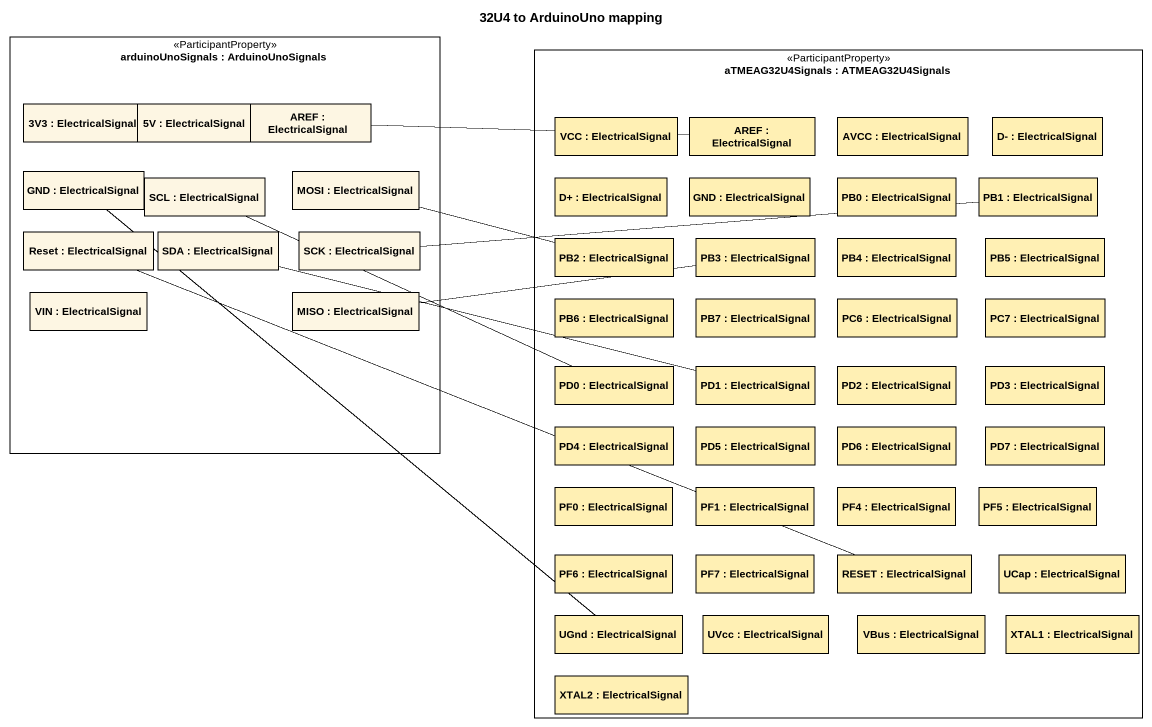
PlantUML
@startuml
title 32U4 to ArduinoUno mapping
rectangle "arduinoUnoSignals : ArduinoUnoSignals" as arduinoUnoSignals <<ParticipantProperty>> {
  rectangle "3V3 : ElectricalSignal" as p3V3
  rectangle "5V : ElectricalSignal" as p5V
  rectangle "AREF : ElectricalSignal" as AREF
  rectangle "GND : ElectricalSignal" as GND
  rectangle "SCL : ElectricalSignal" as SCL
  rectangle "MOSI : ElectricalSignal" as MOSI
  rectangle "Reset : ElectricalSignal" as Reset
  rectangle "SDA : ElectricalSignal" as SDA
  rectangle "SCK : ElectricalSignal" as SCK
  rectangle "VIN : ElectricalSignal" as VIN
  rectangle "MISO : ElectricalSignal" as MISO
}
rectangle "aTMEAG32U4Signals : ATMEAG32U4Signals" as aTMEAG32U4Signals <<ParticipantProperty>> {
  rectangle "VCC : ElectricalSignal" as VCC #FFF0B4
  rectangle "AREF : ElectricalSignal" as AREF_2 #FFF0B4
  rectangle "AVCC : ElectricalSignal" as AVCC #FFF0B4
  rectangle "D- : ElectricalSignal" as D #FFF0B4
  rectangle "D+ : ElectricalSignal" as D_2 #FFF0B4
  rectangle "GND : ElectricalSignal" as GND_2 #FFF0B4
  rectangle "PB0 : ElectricalSignal" as PB0 #FFF0B4
  rectangle "PB1 : ElectricalSignal" as PB1 #FFF0B4
  rectangle "PB2 : ElectricalSignal" as PB2 #FFF0B4
  rectangle "PB3 : ElectricalSignal" as PB3 #FFF0B4
  rectangle "PB4 : ElectricalSignal" as PB4 #FFF0B4
  rectangle "PB5 : ElectricalSignal" as PB5 #FFF0B4
  rectangle "PB6 : ElectricalSignal" as PB6 #FFF0B4
  rectangle "PB7 : ElectricalSignal" as PB7 #FFF0B4
  rectangle "PC6 : ElectricalSignal" as PC6 #FFF0B4
  rectangle "PC7 : ElectricalSignal" as PC7 #FFF0B4
  rectangle "PD0 : ElectricalSignal" as PD0 #FFF0B4
  rectangle "PD1 : ElectricalSignal" as PD1 #FFF0B4
  rectangle "PD2 : ElectricalSignal" as PD2 #FFF0B4
  rectangle "PD3 : ElectricalSignal" as PD3 #FFF0B4
  rectangle "PD4 : ElectricalSignal" as PD4 #FFF0B4
  rectangle "PD5 : ElectricalSignal" as PD5 #FFF0B4
  rectangle "PD6 : ElectricalSignal" as PD6 #FFF0B4
  rectangle "PD7 : ElectricalSignal" as PD7 #FFF0B4
  rectangle "PF0 : ElectricalSignal" as PF0 #FFF0B4
  rectangle "PF1 : ElectricalSignal" as PF1 #FFF0B4
  rectangle "PF4 : ElectricalSignal" as PF4 #FFF0B4
  rectangle "PF5 : ElectricalSignal" as PF5 #FFF0B4
  rectangle "PF6 : ElectricalSignal" as PF6 #FFF0B4
  rectangle "PF7 : ElectricalSignal" as PF7 #FFF0B4
  rectangle "RESET : ElectricalSignal" as RESET #FFF0B4
  rectangle "UCap : ElectricalSignal" as UCap #FFF0B4
  rectangle "UGnd : ElectricalSignal" as UGnd #FFF0B4
  rectangle "UVcc : ElectricalSignal" as UVcc #FFF0B4
  rectangle "VBus : ElectricalSignal" as VBus #FFF0B4
  rectangle "XTAL1 : ElectricalSignal" as XTAL1 #FFF0B4
  rectangle "XTAL2 : ElectricalSignal" as XTAL2 #FFF0B4
}
AREF -right- AREF_2
GND -- UGnd
SCL -right- PD0
MOSI -right- PB2
Reset -right- RESET
SDA -right- PD1
SCK -right- PB1
MISO -right- PB3
@enduml
